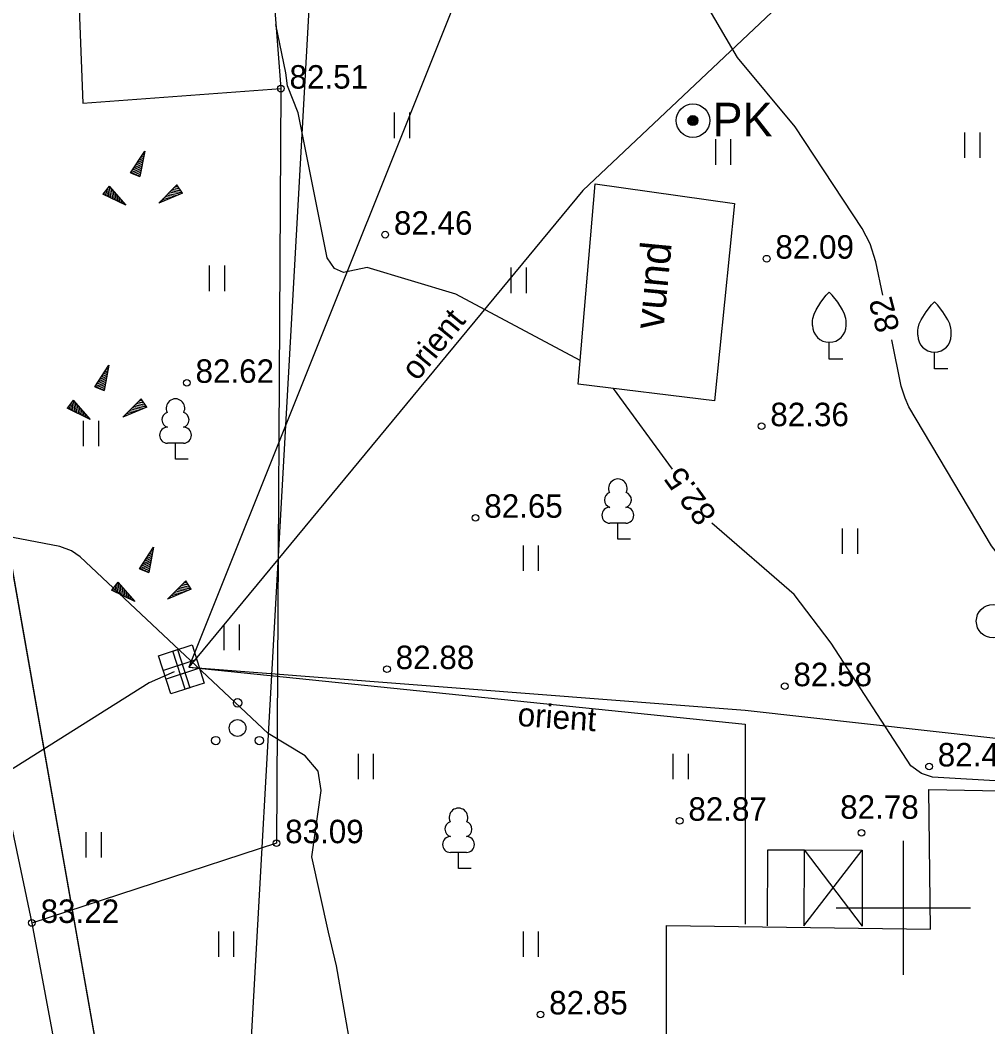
# Model space of a CAD drawing. Extents: x 634808 to 635440, y 6457756 to 6458509.
# Drawn here: x 635173.66 to 635202.52, y 6458296.45 to 6458326.48 of the extents above; entities that cross this region are included whole.
import ezdxf

# ---------------------------------------------------------------- set-up
doc = ezdxf.new("R2010")
doc.units = 0
for name, color, linetype in [('DTRASS', 7, 'Continuous'), ('ELRAJATISMP', 7, 'Continuous'), ('HALJASTUS', 7, 'Continuous'), ('HOONE', 7, 'Continuous'), ('HOONEDET', 7, 'Continuous'), ('HORISONTAAL-EH2000', 7, 'Continuous'), ('KORGUS-EH2000', 7, 'Continuous'), ('MPKAABEL', 7, 'Continuous'), ('PIIR', 7, 'Continuous'), ('PUU', 7, 'Continuous'), ('RELJEEF', 7, 'Continuous'), ('VKAEV', 7, 'Continuous'), ('VORK', 7, 'Continuous')]:
    doc.layers.add(name, color=color, linetype=linetype)

msp = doc.modelspace()

# ---------------------------------------------------------------- linework, layer by layer
at = {"layer": 'DTRASS'}
msp.add_lwpolyline([(635178.69, 6458262.779), (635183.173, 6458342.769), (635291.747, 6458348.074)], dxfattribs=at)
at = {"layer": 'ELRAJATISMP'}
for p, q in [((635178.501, 6458307.262), (635177.933, 6458307.078)), ((635178.93, 6458307.402), (635178.362, 6458307.219)), ((635178.585, 6458307.004), (635178.017, 6458306.82)), ((635179.013, 6458307.144), (635178.445, 6458306.961))]:
    msp.add_line(p, q, dxfattribs=at)
for points in [[(635178.789, 6458307.841), (635179.155, 6458306.704), (635178.587, 6458306.521), (635178.22, 6458307.658)], [(635178.359, 6458307.701), (635178.727, 6458306.564), (635178.159, 6458306.381), (635177.791, 6458307.517)]]:
    msp.add_lwpolyline(points, close=True, dxfattribs=at)
at = {"layer": 'HALJASTUS'}
for p, q in [((635184.817, 6458323.718), (635184.817, 6458322.957)), ((635185.272, 6458323.718), (635185.272, 6458322.957)), ((635201.826, 6458323.126), (635201.826, 6458322.365)), ((635202.281, 6458323.126), (635202.281, 6458322.365)), ((635194.395, 6458322.922), (635194.395, 6458322.161)), ((635194.85, 6458322.922), (635194.85, 6458322.161)), ((635179.303, 6458319.158), (635179.303, 6458318.397)), ((635179.759, 6458319.158), (635179.759, 6458318.397)), ((635188.299, 6458319.097), (635188.299, 6458318.336)), ((635188.755, 6458319.097), (635188.755, 6458318.336)), ((635175.54, 6458314.526), (635175.54, 6458313.765)), ((635175.995, 6458314.526), (635175.995, 6458313.765)), ((635198.174, 6458311.316), (635198.174, 6458310.555)), ((635198.629, 6458311.316), (635198.629, 6458310.555)), ((635188.659, 6458310.807), (635188.659, 6458310.046)), ((635189.114, 6458310.807), (635189.114, 6458310.046)), ((635179.736, 6458308.448), (635179.736, 6458307.687)), ((635180.191, 6458308.448), (635180.191, 6458307.687)), ((635183.738, 6458304.595), (635183.738, 6458303.834)), ((635184.193, 6458304.595), (635184.193, 6458303.834)), ((635193.126, 6458304.595), (635193.126, 6458303.834)), ((635193.581, 6458304.595), (635193.581, 6458303.834)), ((635175.626, 6458302.258), (635175.626, 6458301.497)), ((635176.081, 6458302.258), (635176.081, 6458301.497)), ((635179.574, 6458299.293), (635179.574, 6458298.532)), ((635180.029, 6458299.293), (635180.029, 6458298.532)), ((635188.659, 6458299.293), (635188.659, 6458298.532)), ((635189.114, 6458299.293), (635189.114, 6458298.532))]:
    msp.add_line(p, q, dxfattribs=at)
for points in [[(635246.919, 6458389.954), (635236.429, 6458388.03), (635213.155, 6458383.285), (635161.482, 6458370.345), (635167.728, 6458334.687), (635169.313, 6458321.874), (635174.013, 6458299.542), (635176.199, 6458287.842), (635181.389, 6458266.326), (635182.211, 6458260.33), (635182.351, 6458252.45), (635180.465, 6458246.707), (635177.829, 6458242.173)], [(635174.761, 6458343.551), (635175.43, 6458348.291), (635179.604, 6458348.186), (635181.435, 6458324.434), (635181.305, 6458301.925), (635174.013, 6458299.542)], [(635174.891, 6458340.416), (635175.536, 6458324), (635181.435, 6458324.434)]]:
    msp.add_lwpolyline(points, dxfattribs=at)
at = {"layer": 'HOONE'}
for points in [[(635190.81, 6458321.598), (635194.966, 6458321.01), (635194.366, 6458315.125), (635190.302, 6458315.62)], [(635192.937, 6458299.47), (635200.811, 6458299.363), (635200.764, 6458303.529), (635207.157, 6458303.407), (635207.234, 6458298.911), (635206.227, 6458298.894), (635206.104, 6458292.607), (635204.286, 6458292.651), (635204.266, 6458289.732), (635203.862, 6458289.736), (635203.862, 6458286.864), (635198.732, 6458286.957), (635198.728, 6458289.806), (635192.926, 6458289.847)]]:
    msp.add_lwpolyline(points, close=True, dxfattribs=at)
for points in [[(635195.952, 6458299.461), (635195.957, 6458301.726), (635197.039, 6458301.723), (635197.033, 6458299.458)], [(635197.039, 6458301.723), (635198.774, 6458301.718), (635198.768, 6458299.453)]]:
    msp.add_lwpolyline(points, dxfattribs=at)
at = {"layer": 'HOONEDET'}
for p, q in [((635197.033, 6458299.458), (635198.774, 6458301.718)), ((635197.039, 6458301.723), (635198.768, 6458299.453))]:
    msp.add_line(p, q, dxfattribs=at)
at = {"layer": 'HORISONTAAL-EH2000'}
for points in [[(635199.385, 6458318.27), (635199.182, 6458319.267), (635199.01, 6458319.803), (635198.774, 6458320.257), (635196.777, 6458323.296), (635195.055, 6458325.362), (635193.129, 6458328.667)], [(635190.362, 6458316.322), (635186.656, 6458318.298), (635184.01, 6458319.1), (635183.302, 6458318.946), (635183.039, 6458319.07), (635182.821, 6458319.386), (635181.954, 6458323.708), (635181.638, 6458324.52), (635181.586, 6458324.909), (635181.288, 6458326.345)], [(635210.686, 6458306.05), (635205.312, 6458309.32), (635203.786, 6458309.97), (635203.135, 6458310.3), (635202.842, 6458310.524), (635202.634, 6458310.797), (635200.164, 6458314.942), (635200.05, 6458315.203), (635199.937, 6458315.554), (635199.655, 6458316.94)], [(635193.117, 6458313.085), (635191.361, 6458315.491)], [(635184.428, 6458290.667), (635183.092, 6458298.266), (635182.853, 6458299.274), (635182.359, 6458301.516), (635182.641, 6458303.501), (635182.554, 6458304.073), (635182.161, 6458304.534), (635181.061, 6458305.202), (635175.455, 6458310.465), (635175.194, 6458310.651), (635174.85, 6458310.776), (635173.449, 6458311.045), (635173.221, 6458311.191), (635173.034, 6458311.471), (635172.218, 6458314.729)], [(635206.151, 6458303.426), (635205.286, 6458303.632), (635200.874, 6458303.892), (635200.538, 6458304.007), (635200.224, 6458304.235), (635197.844, 6458307.894), (635196.744, 6458309.346), (635194.294, 6458311.472)]]:
    msp.add_lwpolyline(points, dxfattribs=at)
at = {"layer": 'KORGUS-EH2000'}
for centre in [(635181.435, 6458324.434), (635184.549, 6458320.077), (635195.925, 6458319.361), (635178.632, 6458315.658), (635195.774, 6458314.364), (635187.243, 6458311.633), (635184.602, 6458307.119), (635196.463, 6458306.608), (635200.767, 6458304.215), (635193.33, 6458302.595), (635198.752, 6458302.236), (635181.305, 6458301.925), (635174.013, 6458299.547), (635189.178, 6458296.818)]:
    msp.add_circle(centre, 0.1, dxfattribs=at)
at = {"layer": 'MPKAABEL'}
for points in [[(635199.928, 6458360.249), (635178.688, 6458307.181)], [(635200.649, 6458331.043), (635190.447, 6458321.396), (635178.688, 6458307.181)], [(635178.688, 6458307.181), (635195.279, 6458305.476), (635195.279, 6458299.509)], [(635178.688, 6458307.181), (635195.279, 6458305.897), (635216.993, 6458303.471)], [(635178.259, 6458307.041), (635177.509, 6458306.713), (635162.859, 6458297.487)]]:
    msp.add_lwpolyline(points, dxfattribs=at)
at = {"layer": 'PIIR'}
for points in [[(635328.5, 6458461.11), (635364.83, 6458294.21), (635298.57, 6458275), (635274.22, 6458392.53), (635195.81, 6458378.51), (635162.87, 6458369.79), (635167.26, 6458345.1), (635185.37, 6458242.27), (634893.04, 6458157.55), (634878.95, 6458206), (634855.95, 6458302.35), (634808.49, 6458484.22), (635001.49, 6458508.8), (635015.1, 6458459.3), (635141.08, 6458472.85), (635145.92, 6458449.5), (635233.7, 6458455.25)], [(635208.7, 6458249.02), (635185.37, 6458242.27), (635167.26, 6458345.1), (635199.77, 6458353.72), (635195.81, 6458378.51), (635274.22, 6458392.53), (635298.57, 6458275)]]:
    msp.add_lwpolyline(points, close=True, dxfattribs=at)
at = {"layer": 'PUU'}
for p, q in [((635197.792, 6458316.366), (635197.792, 6458316.866)), ((635200.93, 6458316.075), (635200.93, 6458316.575)), ((635198.192, 6458316.366), (635197.792, 6458316.366)), ((635201.33, 6458316.075), (635200.93, 6458316.075)), ((635178.534, 6458313.858), (635178.054, 6458313.858)), ((635178.294, 6458313.383), (635178.294, 6458313.858)), ((635178.674, 6458313.383), (635178.294, 6458313.383)), ((635191.727, 6458311.469), (635191.247, 6458311.469)), ((635191.487, 6458310.994), (635191.487, 6458311.469)), ((635191.867, 6458310.994), (635191.487, 6458310.994)), ((635186.974, 6458301.649), (635186.494, 6458301.649)), ((635186.734, 6458301.174), (635186.734, 6458301.649)), ((635187.114, 6458301.174), (635186.734, 6458301.174))]:
    msp.add_line(p, q, dxfattribs=at)
for points in [[(635197.292, 6458317.366), (635197.292, 6458317.516), (635197.302, 6458317.581), (635197.337, 6458317.711), (635197.397, 6458317.831), (635197.542, 6458318.066), (635197.702, 6458318.271), (635197.792, 6458318.366)], [(635198.292, 6458317.366), (635198.292, 6458317.516), (635198.282, 6458317.581), (635198.247, 6458317.711), (635198.187, 6458317.831), (635198.042, 6458318.066), (635197.882, 6458318.271), (635197.792, 6458318.366)], [(635200.43, 6458317.075), (635200.43, 6458317.225), (635200.44, 6458317.29), (635200.475, 6458317.42), (635200.535, 6458317.54), (635200.68, 6458317.775), (635200.84, 6458317.98), (635200.93, 6458318.075)], [(635201.43, 6458317.075), (635201.43, 6458317.225), (635201.42, 6458317.29), (635201.385, 6458317.42), (635201.325, 6458317.54), (635201.18, 6458317.775), (635201.02, 6458317.98), (635200.93, 6458318.075)]]:
    msp.add_lwpolyline(points, dxfattribs=at)
for centre, radius in [((635180.146, 6458306.112), 0.125), ((635180.146, 6458305.362), 0.25), ((635179.496, 6458304.987), 0.125), ((635180.796, 6458304.987), 0.125)]:
    msp.add_circle(centre, radius, dxfattribs=at)
for centre, radius, start, end in [((635197.792, 6458317.366), 0.5, 180, 0), ((635200.93, 6458317.075), 0.5, 180, 0), ((635178.294, 6458314.903), 0.277, 332.5799, 207.4201), ((635178.124, 6458314.555), 0.233, 109.0217, 253.1415), ((635178.465, 6458314.555), 0.233, 286.8508, 70.9859), ((635178.057, 6458314.095), 0.238, 90.0016, 269.3953), ((635178.532, 6458314.095), 0.238, 270.6047, 89.9984), ((635191.487, 6458312.514), 0.277, 332.5799, 207.4201), ((635191.317, 6458312.167), 0.233, 109.0217, 253.1415), ((635191.657, 6458312.167), 0.233, 286.8508, 70.9859), ((635191.249, 6458311.707), 0.238, 90.0016, 269.3953), ((635191.724, 6458311.707), 0.238, 270.6047, 89.9984), ((635186.734, 6458302.694), 0.277, 332.5799, 207.4201), ((635186.564, 6458302.346), 0.233, 109.0217, 253.1415), ((635186.904, 6458302.346), 0.233, 286.8508, 70.9859), ((635186.496, 6458301.886), 0.238, 90.0016, 269.3953), ((635186.971, 6458301.886), 0.238, 270.6047, 89.9984)]:
    msp.add_arc(centre, radius, start, end, dxfattribs=at)
at = {"layer": 'RELJEEF'}
for p, q in [((635176.956, 6458321.926), (635177.376, 6458322.566)), ((635177.376, 6458322.566), (635177.236, 6458321.811)), ((635177.351, 6458322.526), (635177.371, 6458322.536)), ((635177.056, 6458322.076), (635177.306, 6458322.181)), ((635177.106, 6458322.151), (635177.231, 6458322.206)), ((635177.156, 6458322.226), (635177.326, 6458322.301)), ((635177.206, 6458322.301), (635177.336, 6458322.361)), ((635177.231, 6458322.206), (635177.316, 6458322.241)), ((635177.251, 6458322.376), (635177.351, 6458322.416)), ((635177.301, 6458322.451), (635177.361, 6458322.476)), ((635176.956, 6458321.926), (635177.281, 6458322.066)), ((635176.956, 6458321.926), (635177.236, 6458321.811)), ((635177.006, 6458322.001), (635177.291, 6458322.121)), ((635177.021, 6458321.901), (635177.271, 6458322.006)), ((635177.086, 6458321.871), (635177.261, 6458321.946)), ((635177.156, 6458321.846), (635177.251, 6458321.886)), ((635177.221, 6458321.821), (635177.236, 6458321.826)), ((635176.314, 6458321.525), (635176.129, 6458321.285)), ((635176.819, 6458320.955), (635176.129, 6458321.285)), ((635176.139, 6458321.3), (635176.144, 6458321.28)), ((635176.184, 6458321.355), (635176.199, 6458321.255)), ((635176.229, 6458321.415), (635176.254, 6458321.23)), ((635176.269, 6458321.47), (635176.304, 6458321.2)), ((635176.314, 6458321.525), (635176.819, 6458320.955)), ((635176.314, 6458321.525), (635176.359, 6458321.175)), ((635176.374, 6458321.46), (635176.414, 6458321.15)), ((635176.434, 6458321.39), (635176.469, 6458321.125)), ((635176.494, 6458321.325), (635176.509, 6458321.185)), ((635177.797, 6458321.021), (635178.337, 6458321.567)), ((635178.504, 6458321.315), (635177.797, 6458321.021)), ((635178.337, 6458321.247), (635178.071, 6458321.3)), ((635178.42, 6458321.281), (635178.117, 6458321.342)), ((635178.504, 6458321.315), (635178.156, 6458321.381)), ((635178.464, 6458321.372), (635178.198, 6458321.426)), ((635178.427, 6458321.433), (635178.24, 6458321.47)), ((635178.383, 6458321.493), (635178.282, 6458321.514)), ((635178.343, 6458321.551), (635178.328, 6458321.555)), ((635178.504, 6458321.315), (635178.337, 6458321.567)), ((635176.509, 6458321.185), (635176.524, 6458321.095)), ((635176.549, 6458321.255), (635176.579, 6458321.07)), ((635176.609, 6458321.19), (635176.629, 6458321.045)), ((635176.669, 6458321.12), (635176.684, 6458321.02)), ((635176.729, 6458321.055), (635176.739, 6458320.99)), ((635176.789, 6458320.985), (635176.794, 6458320.965)), ((635177.84, 6458321.04), (635177.818, 6458321.043)), ((635177.923, 6458321.074), (635177.86, 6458321.087)), ((635178.007, 6458321.108), (635177.902, 6458321.131)), ((635178.086, 6458321.145), (635177.945, 6458321.168)), ((635178.17, 6458321.179), (635177.987, 6458321.212)), ((635178.119, 6458321.238), (635178.029, 6458321.256)), ((635178.253, 6458321.213), (635178.119, 6458321.238)), ((635175.888, 6458315.54), (635176.308, 6458316.18)), ((635176.308, 6458316.18), (635176.168, 6458315.425)), ((635176.088, 6458315.84), (635176.258, 6458315.915)), ((635176.138, 6458315.915), (635176.268, 6458315.975)), ((635176.183, 6458315.99), (635176.283, 6458316.03)), ((635176.233, 6458316.065), (635176.293, 6458316.09)), ((635176.283, 6458316.14), (635176.303, 6458316.15)), ((635175.888, 6458315.54), (635176.213, 6458315.68)), ((635175.938, 6458315.615), (635176.223, 6458315.735)), ((635175.953, 6458315.515), (635176.203, 6458315.62)), ((635175.988, 6458315.69), (635176.238, 6458315.795)), ((635176.038, 6458315.765), (635176.163, 6458315.82)), ((635176.163, 6458315.82), (635176.248, 6458315.855)), ((635175.888, 6458315.54), (635176.168, 6458315.425)), ((635176.018, 6458315.485), (635176.193, 6458315.56)), ((635176.088, 6458315.46), (635176.183, 6458315.5)), ((635176.153, 6458315.435), (635176.168, 6458315.44)), ((635175.246, 6458315.139), (635175.061, 6458314.899)), ((635175.161, 6458315.029), (635175.186, 6458314.844)), ((635175.201, 6458315.084), (635175.236, 6458314.814)), ((635175.246, 6458315.139), (635175.751, 6458314.569)), ((635175.246, 6458315.139), (635175.291, 6458314.789)), ((635175.306, 6458315.074), (635175.346, 6458314.764)), ((635175.366, 6458315.004), (635175.401, 6458314.739)), ((635176.729, 6458314.635), (635177.269, 6458315.181)), ((635177.436, 6458314.929), (635177.088, 6458314.996)), ((635177.396, 6458314.986), (635177.13, 6458315.04)), ((635177.359, 6458315.047), (635177.172, 6458315.084)), ((635177.315, 6458315.107), (635177.214, 6458315.128)), ((635177.275, 6458315.165), (635177.26, 6458315.169)), ((635177.436, 6458314.929), (635177.269, 6458315.181)), ((635175.751, 6458314.569), (635175.061, 6458314.899)), ((635175.071, 6458314.914), (635175.076, 6458314.894)), ((635175.116, 6458314.969), (635175.131, 6458314.869)), ((635175.426, 6458314.939), (635175.441, 6458314.799)), ((635175.441, 6458314.799), (635175.456, 6458314.709)), ((635175.481, 6458314.869), (635175.511, 6458314.684)), ((635175.541, 6458314.804), (635175.561, 6458314.659)), ((635175.601, 6458314.734), (635175.616, 6458314.634)), ((635177.436, 6458314.929), (635176.729, 6458314.635)), ((635176.855, 6458314.688), (635176.792, 6458314.701)), ((635176.939, 6458314.722), (635176.834, 6458314.745)), ((635177.018, 6458314.759), (635176.877, 6458314.782)), ((635177.102, 6458314.793), (635176.919, 6458314.826)), ((635177.051, 6458314.852), (635176.961, 6458314.87)), ((635177.269, 6458314.861), (635177.003, 6458314.914)), ((635177.352, 6458314.895), (635177.049, 6458314.956)), ((635177.185, 6458314.827), (635177.051, 6458314.852)), ((635175.661, 6458314.669), (635175.671, 6458314.604)), ((635175.721, 6458314.599), (635175.726, 6458314.579)), ((635176.772, 6458314.654), (635176.75, 6458314.657)), ((635177.218, 6458310.111), (635177.638, 6458310.751)), ((635177.418, 6458310.411), (635177.588, 6458310.486)), ((635177.468, 6458310.486), (635177.598, 6458310.546)), ((635177.638, 6458310.751), (635177.498, 6458309.996)), ((635177.513, 6458310.561), (635177.613, 6458310.601)), ((635177.563, 6458310.636), (635177.623, 6458310.661)), ((635177.613, 6458310.711), (635177.633, 6458310.721)), ((635177.218, 6458310.111), (635177.543, 6458310.251)), ((635177.268, 6458310.186), (635177.553, 6458310.306)), ((635177.283, 6458310.086), (635177.533, 6458310.191)), ((635177.318, 6458310.261), (635177.568, 6458310.366)), ((635177.368, 6458310.336), (635177.493, 6458310.391)), ((635177.493, 6458310.391), (635177.578, 6458310.426)), ((635177.218, 6458310.111), (635177.498, 6458309.996)), ((635177.348, 6458310.056), (635177.523, 6458310.131)), ((635177.418, 6458310.031), (635177.513, 6458310.071)), ((635177.483, 6458310.006), (635177.498, 6458310.011)), ((635176.576, 6458309.71), (635176.391, 6458309.47)), ((635176.491, 6458309.6), (635176.516, 6458309.415)), ((635176.531, 6458309.655), (635176.566, 6458309.385)), ((635176.576, 6458309.71), (635177.081, 6458309.14)), ((635176.576, 6458309.71), (635176.621, 6458309.36)), ((635176.636, 6458309.645), (635176.676, 6458309.335)), ((635176.696, 6458309.575), (635176.731, 6458309.31)), ((635178.059, 6458309.206), (635178.599, 6458309.752)), ((635178.766, 6458309.5), (635178.418, 6458309.566)), ((635178.726, 6458309.557), (635178.46, 6458309.611)), ((635178.689, 6458309.618), (635178.502, 6458309.655)), ((635178.645, 6458309.678), (635178.544, 6458309.699)), ((635178.605, 6458309.736), (635178.59, 6458309.74)), ((635178.766, 6458309.5), (635178.599, 6458309.752)), ((635177.081, 6458309.14), (635176.391, 6458309.47)), ((635176.401, 6458309.485), (635176.406, 6458309.465)), ((635176.446, 6458309.54), (635176.461, 6458309.44)), ((635176.756, 6458309.51), (635176.771, 6458309.37)), ((635176.771, 6458309.37), (635176.786, 6458309.28)), ((635176.811, 6458309.44), (635176.841, 6458309.255)), ((635176.871, 6458309.375), (635176.891, 6458309.23)), ((635176.931, 6458309.305), (635176.946, 6458309.205)), ((635178.766, 6458309.5), (635178.059, 6458309.206)), ((635178.185, 6458309.259), (635178.122, 6458309.272)), ((635178.269, 6458309.293), (635178.164, 6458309.316)), ((635178.348, 6458309.33), (635178.207, 6458309.353)), ((635178.432, 6458309.364), (635178.249, 6458309.397)), ((635178.381, 6458309.423), (635178.291, 6458309.441)), ((635178.599, 6458309.432), (635178.333, 6458309.485)), ((635178.682, 6458309.466), (635178.379, 6458309.527)), ((635178.515, 6458309.398), (635178.381, 6458309.423)), ((635176.991, 6458309.24), (635177.001, 6458309.175)), ((635177.051, 6458309.17), (635177.056, 6458309.15)), ((635178.102, 6458309.225), (635178.08, 6458309.228))]:
    msp.add_line(p, q, dxfattribs=at)
at = {"layer": 'VKAEV'}
for centre, radius in [((635193.726, 6458323.48), 0.5), ((635193.726, 6458323.48), 0.15), ((635193.726, 6458323.48), 0.125), ((635193.726, 6458323.48), 0.1), ((635193.726, 6458323.48), 0.075), ((635193.726, 6458323.48), 0.05), ((635193.726, 6458323.48), 0.025), ((635202.677, 6458308.548), 0.5)]:
    msp.add_circle(centre, radius, dxfattribs=at)
at = {"layer": 'VORK'}
for p, q in [((635200, 6458302), (635200, 6458298)), ((635198, 6458300), (635202, 6458300))]:
    msp.add_line(p, q, dxfattribs=at)

# ---------------------------------------------------------------- texts
at = {"layer": 'HOONE'}
msp.add_text('vund', height=0.9, rotation=84.5093, dxfattribs=at).set_placement((635192.846, 6458317.221))
at = {"layer": 'HORISONTAAL-EH2000'}
for s, rotation, p in [('82', 104.5995, (635199.898, 6458317.269)), ('82.5', 126.0118, (635194.46, 6458311.743))]:
    msp.add_text(s, height=0.7, rotation=rotation, dxfattribs=at).set_placement(p)
at = {"layer": 'KORGUS-EH2000'}
for s, p in [(' 82.51', (635181.435, 6458324.434)), (' 82.46', (635184.549, 6458320.077)), (' 82.09', (635195.925, 6458319.361)), (' 82.62', (635178.632, 6458315.658)), (' 82.36', (635195.774, 6458314.364)), (' 82.65', (635187.243, 6458311.633)), (' 82.88', (635184.602, 6458307.119)), (' 82.58', (635196.463, 6458306.608)), (' 82.44', (635200.767, 6458304.215)), (' 82.87', (635193.33, 6458302.595)), (' 82.78', (635197.856, 6458302.653)), (' 83.09', (635181.305, 6458301.925)), (' 83.22', (635174.013, 6458299.547)), (' 82.85', (635189.178, 6458296.818))]:
    msp.add_text(s, height=0.7, dxfattribs=at).set_placement(p)
at = {"layer": 'MPKAABEL'}
for rotation, p in [(50.8901, (635185.504, 6458315.685)), (356, (635188.482, 6458305.426))]:
    msp.add_text('orient', height=0.7, rotation=rotation, dxfattribs=at).set_placement(p)
at = {"layer": 'VKAEV'}
msp.add_text('PK', height=1, dxfattribs=at).set_placement((635194.313, 6458323.012))

doc.saveas('drawing.dxf')
